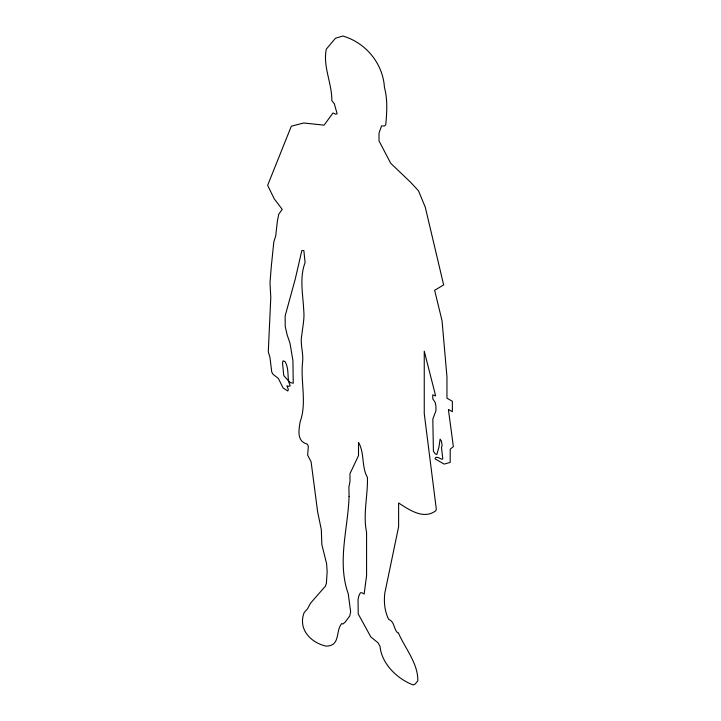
<?xml version="1.0" encoding="UTF-8"?>
<svg xmlns="http://www.w3.org/2000/svg" width="721" height="721" viewBox="0 0 721 721"><rect width="100%" height="100%" fill="white"/><g stroke="black" fill="none" stroke-linecap="round" stroke-linejoin="round"><path stroke-width="1.08" d="M349.072 496.336C348.072 528.781 336.887 561.848 348.261 593.834L350.64 611.922L349.73 616.031L345.143 622.16L342.835 624.044L341.763 623.53C335.22 631.01 340.889 646.16 325.946 646.106C310.652 642.636 297.791 629.082 304.127 612.661L307.606 608.686L310.544 603.171L325.36 586.227L326.406 583.136L327.154 571.636L326.613 563.705L321.854 544.607L321.305 529.556L317.646 511.91L311.093 461.8L307.651 455.113L308.327 446.155L307.119 444.055C296.484 441.207 298.836 429.86 300.161 421.713C306.966 403.138 300.531 382.049 302.523 362.681C303.784 353.227 299.81 344.034 301.865 334.616C302.694 326.442 304.659 318.52 303.73 310.219C302.991 294.474 299.305 277.801 305.082 262.642L303.865 250.529L301.82 250.602L295.295 278.892L285.155 315.951L285.201 326.361L287.129 334.832L290.013 343.304L292.924 360.572L293.24 383.212L290.401 382.671L288.508 380.751C287.67 374.307 288.562 367.097 284.885 361.419L282.993 360.879L282.524 363.078L283.768 375.56L288.274 380.616L290.184 385.816L288.77 386.357L286.877 385.816L288.31 389.367L287.841 391.007L283.119 387.997L278.351 378.435L272.908 374.199L271.709 371.874L269.969 357.472L268.284 351.839L270.79 297.521L269.996 282.767L271.33 266.166L273.827 241.823L275.719 235.956L277.324 221.536L278.739 214.227L282.208 209.378L274.232 198.807L267.644 185.342L291.311 126.229L303.676 122.994L324.099 125.148L332.976 112.999L335.761 114.206L337.14 113.792L334.292 103.689L331.84 100.661C332.039 83.285 322.738 66.566 326.298 49.136L335.49 38.204L342.845 36.05C365.763 42.62 382.977 63.547 384.428 87.331C387.7 99.444 386.925 112.323 385.78 124.616L384.717 125.932L381.526 125.914L379.003 133.169L379.003 140.883L390.728 163.297L410.781 182.44L418.468 190.768L425.282 207.224L443.649 284.948L434.646 290.302L442.054 320.764L446.957 376.912L446.957 398.19L452.364 401.309L452.364 411.718L448.453 409.456L448.453 409.934L453.356 446.578L450.201 449.201L450.201 462.395L444.163 464.108L435.051 458.844L435.826 457.33L438.035 457.465L441.946 459.304L442.811 458.953L441.486 447.471L442.117 445.389L441.378 441.054L440.116 439.107L438.972 447.002L436.818 454.5L435.349 453.933L433.402 451.256L432.816 419.081L435.953 410.763L435.944 406.256L435.196 402.453L432.762 398.803L432.744 394.865L435.646 395.937L424.254 351.154L424.254 413.593L436.313 509.17L435.727 510.828C423.425 519.958 409.068 509.693 398.614 502.979L398.614 526.727L384.771 593.32C383.788 602.522 384.663 611.12 388.637 619.33C394.757 621.628 393.567 629.027 397.595 632.858L398.298 632.714C404.968 648.278 418.045 663.077 417.838 680.795L415.062 684.166L413.16 684.95C397.289 678.939 381.607 663.816 380.039 646.322L377.984 642.753L370.801 636.904L358.22 613.904L358.058 599.611L358.779 596.123L360.347 592.806L361.906 592.725L364.159 594.023L366.574 575.583L366.574 532.368C362.879 514.307 367.863 495.796 367.467 477.536C361.257 466.631 364.835 453.32 358.508 442.397L358.508 455.618L349.982 473.643L349.982 481.727L348.919 486.864L349.072 496.336"/></g></svg>
